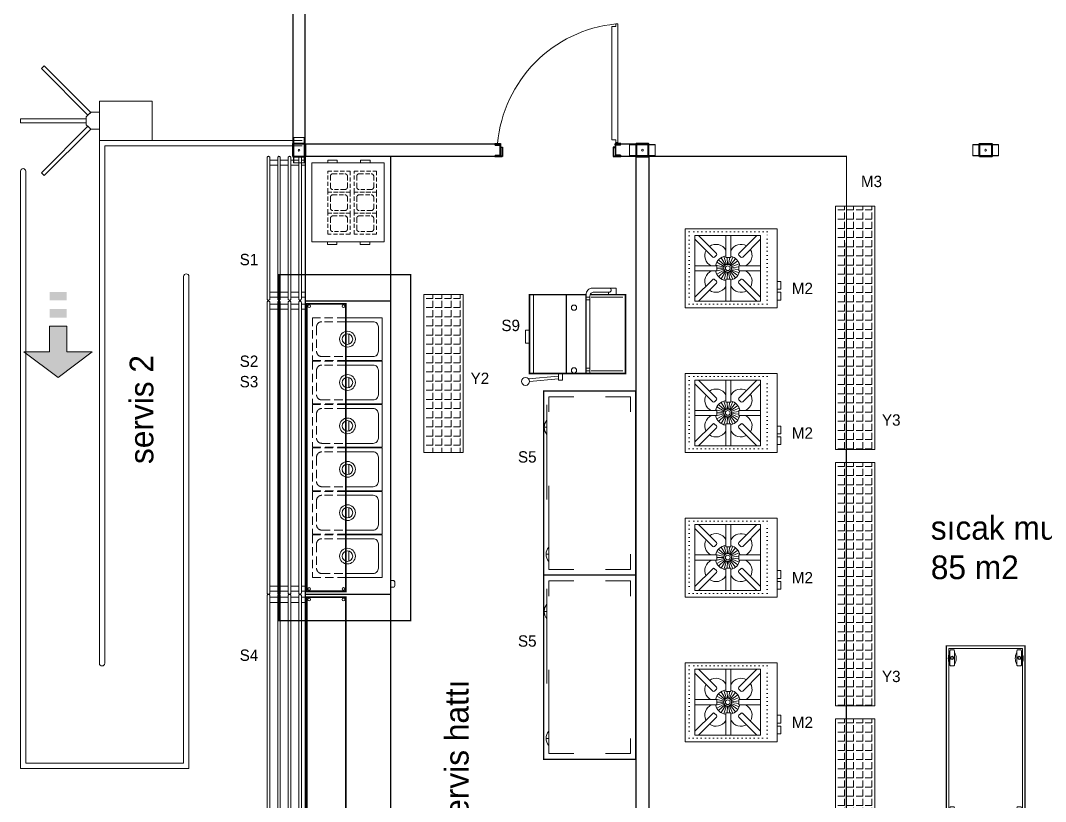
# Model space of a CAD drawing. Header units: millimetres. Extents: x 65390 to 71510, y 46362 to 50796.
# Drawn here: x 68481 to 69260, y 49423 to 50017 of the extents above; entities that cross this region are included whole.
import ezdxf
from ezdxf.enums import TextEntityAlignment as Align

# ---------------------------------------------------------------- set-up
doc = ezdxf.new("R2010")
doc.units = ezdxf.units.MM
for name, pattern in [('ACAD_ISO07W100', [3, 0, -3]), ('DASHED', [19.05, 12.7, -6.35]), ('DASHED2', [9.525, 6.35, -3.175])]:
    doc.linetypes.add(name, pattern=pattern)
for name, color, linetype in [('BİRLEŞİM ELEMANLARI', 4, 'Continuous'), ('DIŞ PANEL', 21, 'Continuous'), ('ODP', 110, 'Continuous')]:
    doc.layers.add(name, color=color, linetype=linetype)
for name, color, linetype, lineweight in [('IC KAPILI 1050', 140, 'Continuous', 0), ('MIM_AD', 251, 'Continuous', 9), ('MIM_AK', 251, 'Continuous', 9), ('MIM_dpi-DUVAR', 251, 'Continuous', 9), ('MIM_dpi-TEFRİŞ', 251, 'Continuous', 9), ('MIM_Sel_Davlumbaz', 251, 'DASHED', 9), ('MIM_Sel_Tezgah', 251, 'Continuous', 9), ('MIM_Sktürk', 251, 'Continuous', 9), ('MIM_stair', 251, 'Continuous', 9), ('MIM_TEFRIS', 251, 'Continuous', 9), ('MIM_Tezgah', 251, 'Continuous', 9), ('WALL INTERNAL', 7, 'Continuous', 50)]:
    doc.layers.add(name, color=color, linetype=linetype, lineweight=lineweight)
doc.styles.add('TAKSİM', font='GOTHIC.TTF', dxfattribs={"height": 20})

# ---------------------------------------------------------------- blocks, each defined once
blk = doc.blocks.new('İÇ-K2 KAPILI-2514-B-B-(80)')
at = {"color": 7}
for p, q in [((1479, 96, 0), (1479, 88, 0)), ((2354, 96), (2354, 88)), ((1479, 0, 0), (1479, 8, 0)), ((2354, 0), (2354, 8))]:
    blk.add_line(p, q, dxfattribs=at)
at = {"layer": 'DIŞ PANEL', "elevation": 0}
for points in [[(1479, 0), (0, 0), (0, 96), (1479, 96)], [(2354, 96), (2514, 96), (2514, 0), (2354, 0)]]:
    blk.add_lwpolyline(points, dxfattribs=at)
at = {"layer": 'IC KAPILI 1050', "color": 2}
for p, q in [((2327.5, 987.8), (2327.5, 127.5)), ((2357.5, 987.8), (2327.5, 987.8)), ((2357.5, 1007.8), (2357.5, 987.8)), ((2372.5, 1007.8), (2357.5, 1007.8)), ((2372.5, 107.5), (2372.5, 1007.8))]:
    blk.add_line(p, q, dxfattribs=at)
at = {"layer": 'IC KAPILI 1050'}
for p, q in [((2327.5, 127.5), (2357.5, 127.5)), ((2357.5, 127.5), (2357.5, 107.5)), ((2357.5, 107.5), (2372.5, 107.5))]:
    blk.add_line(p, q, dxfattribs=at)
at = {"layer": 'IC KAPILI 1050', "color": 2}
blk.add_arc((2455.9, 12.1, 0), 1000.5, 95.64289, 175.10266, dxfattribs=at)
at = {"layer": 'ODP', "color": 3, "lineweight": 30}
for p, q in [((1438.5, 97.5, 0), (1438.5, 96, 0)), ((1438.5, -1.5, 0), (1438.5, 0, 0))]:
    blk.add_line(p, q, dxfattribs=at)
at = {"layer": 'ODP', "color": 3}
for p, q in [((1479, 88, 0), (1440.5, 88, 0)), ((1440.5, 88, 0), (1479, 88, -40)), ((1440.5, 86.5, -40), (1440.5, 88, 0)), ((1440.5, 86.5, 0), (1477.5, 86.5, 0)), ((1477.5, 86.5, 0), (1477.5, 9.5, 0)), ((1479, 88, 0), (1479, 8, -40)), ((1479, 8, -40), (1479, 88, 0)), ((2392.5, 88), (2354, 88, -40)), ((2354, 88), (2392.5, 88)), ((2354, 88), (2354, 8, -40)), ((2354, 8, -40), (2354, 88)), ((2355.5, 86.5), (2355.5, 9.5)), ((2392.5, 86.5), (2355.5, 86.5)), ((2392.5, 86.5, -40), (2392.5, 88)), ((1440.5, 9.5, 0), (1477.5, 9.5, 0)), ((1440.5, 9.5, -40), (1440.5, 8, 0)), ((1440.5, 8, 0), (1479, 8, -40)), ((2392.5, 8), (2354, 8, -40)), ((2392.5, 9.5), (2355.5, 9.5)), ((2392.5, 9.5, -40), (2392.5, 8))]:
    blk.add_line(p, q, dxfattribs=at)
at = {"layer": 'ODP', "color": 3, "lineweight": 30, "elevation": 0}
for points in [[(1438.5, 97.5), (1480.5, 97.5), (1480.5, 69.5), (1495.5, 69.5), (1495.5, -1.5), (1438.5, -1.5)], [(1438.5, 0), (1494, 0), (1494, 68), (1479, 68), (1479, 96), (1438.5, 96)], [(2394.5, 97.5), (2352.5, 97.5), (2352.5, 69.5), (2337.5, 69.5), (2337.5, -1.5), (2394.5, -1.5)], [(2394.5, 0), (2339, 0), (2339, 68), (2354, 68), (2354, 96), (2394.5, 96)]]:
    blk.add_lwpolyline(points, dxfattribs=at)
blk = doc.blocks.new('İÇ İKİLİ KEP  80')
at = {"lineweight": 40}
blk.add_lwpolyline([(135.5, 80), (135.5, -16), (39.5, -16), (39.5, 80)], close=True, dxfattribs=at)
at = {"layer": 'BİRLEŞİM ELEMANLARI', "color": 171, "lineweight": 20}
for p, q in [((185, 72), (-10, 72)), ((8.5, 72), (8.5, 74)), ((15, 69), (15, 77)), ((21.5, 72), (21.5, 74)), ((153.5, 72), (153.5, 74)), ((160, 69), (160, 77)), ((166.5, 72), (166.5, 74)), ((-10, -8), (185, -8)), ((8.5, -8), (8.5, -10)), ((15, -5), (15, -13)), ((21.5, -8), (21.5, -10)), ((153.5, -8), (153.5, -10)), ((160, -5), (160, -13)), ((166.5, -8), (166.5, -10))]:
    blk.add_line(p, q, dxfattribs=at)
for points in [[(-10, -10), (-10, 74)], [(-10, 74), (185, 74), (185, -10), (-10, -10)]]:
    blk.add_lwpolyline(points, dxfattribs=at)
blk.add_circle((88, 32), 6.5, dxfattribs=at)
blk = doc.blocks.new('160718_turnıke')
at = {"layer": 'MIM_dpi-TEFRİŞ', "ltscale": 3}
for p, q in [((427001.54, 161279.99), (427007.54, 161279.99)), ((426998.17, 161276.62), (426998.17, 161269.99)), ((427011.08, 161276.46), (427011.08, 161269.99))]:
    blk.add_line(p, q, dxfattribs=at)
for points in [[(427003.04, 161279.99), (427006.04, 161279.99), (427006.04, 161329.99), (427003.04, 161329.99)], [(426998.17, 161276.62), (427000.29, 161278.75), (426964.94, 161314.1), (426962.81, 161311.98)], [(427010.91, 161276.62), (427008.79, 161278.75), (427044.14, 161314.1), (427046.27, 161311.98)]]:
    blk.add_lwpolyline(points, close=True, dxfattribs=at)
for points in [[(426998.17, 161276.62), (427001.54, 161279.99)], [(427011.08, 161276.46), (427007.54, 161279.99)], [(426989.54, 161269.99), (426989.54, 161229.99), (427019.54, 161229.99), (427019.54, 161269.99), (426989.54, 161269.99)]]:
    blk.add_lwpolyline(points, dxfattribs=at)
blk = doc.blocks.new('160718_ja-yonoku')
at = {"layer": 'MIM_TEFRIS', "linetype": 'Continuous'}
blk.add_lwpolyline([(5, -20), (-5, -20), (-5, -35), (-20, -35), (0, -50), (20, -35), (5, -35), (5, -20)], dxfattribs=at)
for points in [[(-5, 0), (5, 0), (-5, -5), (5, -5)], [(-5, -10), (5, -10), (-5, -15), (5, -15)], [(-5, -20), (5, -20), (-5, -35), (5, -35)], [(5, -35), (-20, -35), (0, -50), (-20, -35)], [(5, -35), (20, -35), (0, -50), (20, -35)]]:
    blk.add_solid(points, dxfattribs=at)
blk = doc.blocks.new('160718_OK')
at = {"linetype": 'Continuous', "xscale": -1, "rotation": 90}
blk.add_blockref('160718_ja-yonoku', (0, 5), dxfattribs=at)
blk = doc.blocks.new('160718_ekmek kesme')
at = {"layer": 'MIM_AD'}
for points in [[(-35.09, 13.64), (-37.09, 35.64)], [(-33.11, 13.85), (-35.2, 36.31)], [(1.91, 35.64), (1.91, 38.64), (-8.09, 38.64), (-8.09, 35.64)], [(-31.09, 10.64), (-36.09, 10.64), (-36.09, 13.64), (-31.09, 13.64)], [(-29.09, -7.36), (-29.09, -10.36), (-27.09, -10.36), (-27.09, -7.36)]]:
    blk.add_lwpolyline(points, dxfattribs=at)
for centre, radius in [((-37.09, 38.64), 3), ((-28.7, 1.79), 2), ((19.03, 1.79), 2)]:
    blk.add_circle(centre, radius, dxfattribs=at)
at = {"layer": 'MIM_AK', "const_width": 1.2}
for points in [[(28.91, 7.64), (28.91, 35.64), (-31.09, 35.64), (-31.09, 7.64)], [(-31.09, -7.36), (-31.09, -37.36), (28.91, -37.36), (28.91, -10.54)]]:
    blk.add_lwpolyline(points, dxfattribs=at)
at = {"layer": 'MIM_AK'}
for points in [[(28.91, 32.64), (-31.09, 32.64)], [(26.91, -7.36), (26.91, -10.36), (24.91, -10.36), (24.91, -7.36)], [(-29.09, -11.36), (-29.09, -35.36)], [(26.91, -11.36), (26.91, -35.36)], [(28.91, -24.36), (30.91, -24.36)], [(33.91, -24.36), (33.91, -30.36), (28.91, -30.36)]]:
    blk.add_lwpolyline(points, dxfattribs=at)
at = {"layer": 'MIM_AK', "const_width": 1.2}
blk.add_lwpolyline([(28.91, 7.64), (28.91, -7.36), (-31.09, -7.36), (-31.09, 7.64)], close=True, dxfattribs=at)
at = {"layer": 'MIM_AK'}
blk.add_lwpolyline([(-31.09, -10.36), (27.91, -10.36, -0.414214), (30.91, -13.36), (30.91, -25.36, 0.414214), (31.91, -26.36), (32.91, -26.36, 0.414214), (33.91, -25.36), (33.91, -12.36, 0.414214), (28.91, -7.36), (-31.09, -7.36), (-31.09, -10.36)], format="xyb", dxfattribs=at)
blk = doc.blocks.new('160718_Mobilçalışma140-60')
at = {"layer": 'MIM_Sktürk', "lineweight": 9, "const_width": 1}
blk.add_lwpolyline([(140, 60), (0, 60), (0, 0), (140, 0)], close=True, dxfattribs=at)
at = {"layer": 'MIM_Sktürk', "lineweight": 9}
blk.add_lwpolyline([(138, 58), (2, 58), (2, 2), (138, 2)], close=True, dxfattribs=at)
at = {"layer": 'MIM_Sktürk'}
for points in [[(4.59, 55.67), (4.59, 55.22, -0.414214), (4.09, 54.72), (2.57, 53.72), (2.57, 57.17), (4.09, 56.17, -0.414214)], [(5.35, 56.29), (5.35, 54.63, 0.414214), (6.35, 53.63), (16.54, 53.63, 0.414214), (17.54, 54.63), (17.54, 56.29, 0.414214), (16.54, 57.29), (6.35, 57.29, 0.414214)], [(136.92, 56.29), (136.92, 54.63, -0.414214), (135.92, 53.63), (125.73, 53.63, -0.414214), (124.73, 54.63), (124.73, 56.29, -0.414214), (125.73, 57.29), (135.92, 57.29, -0.414214)], [(4.59, 4.33), (4.59, 4.78, 0.414214), (4.09, 5.28), (2.57, 6.28), (2.57, 2.83), (4.09, 3.83, 0.414214)], [(5.35, 3.71), (5.35, 5.37, -0.414214), (6.35, 6.37), (16.54, 6.37, -0.414214), (17.54, 5.37), (17.54, 3.71, -0.414214), (16.54, 2.71), (6.35, 2.71, -0.414214)], [(136.92, 3.71), (136.92, 5.37, 0.414214), (135.92, 6.37), (125.73, 6.37, 0.414214), (124.73, 5.37), (124.73, 3.71, 0.414214), (125.73, 2.71), (135.92, 2.71, 0.414214)]]:
    blk.add_lwpolyline(points, format="xyb", close=True, dxfattribs=at)
for points in [[(5.35, 55.87), (5.35, 55.05), (4.59, 55.05), (4.59, 55.87)], [(5.35, 4.13), (5.35, 4.95), (4.59, 4.95), (4.59, 4.13)]]:
    blk.add_lwpolyline(points, close=True, dxfattribs=at)
for centre, radius in [((11.44, 55.54), 1.26), ((11.44, 55.54), 0.848), ((130.82, 55.54), 1.26), ((130.82, 55.54), 0.848), ((11.44, 4.46), 1.26), ((11.44, 4.46), 0.848), ((130.82, 4.46), 1.26), ((130.82, 4.46), 0.848)]:
    blk.add_circle(centre, radius, dxfattribs=at)
for centre, start, end in [((11.78, 48.83), 61.46328, 118.53672), ((130.48, 48.83), 61.46328, 118.53672), ((11.78, 62.1), 241.46328, 298.53672), ((130.48, 62.1), 241.46328, 298.53672), ((11.78, -2.1), 61.46328, 118.53672), ((11.78, 11.17), 241.46328, 298.53672), ((130.48, -2.1), 61.46328, 118.53672), ((130.48, 11.17), 241.46328, 298.53672)]:
    blk.add_arc(centre, 9.63, start, end, dxfattribs=at)
blk = doc.blocks.new('160718_Yerocağı')
at = {"layer": 'MIM_Sktürk', "lineweight": 5}
for p, q in [((-4.84, 62.63), (-54.84, 62.63)), ((-54.84, 62.63), (-54.84, 12.63)), ((-51.93, 62.63), (-38.33, 49.03)), ((-31.91, 62.63), (-31.91, 45.98)), ((-27.91, 62.63), (-27.91, 45.98)), ((-7.76, 62.63), (-21.36, 49.03)), ((-4.84, 12.63), (-4.84, 62.63)), ((-54.84, 59.89), (-41.16, 46.21)), ((-4.84, 59.89), (-18.53, 46.21)), ((-38.33, 47.62), (-39.75, 46.21)), ((-32.19, 46.77), (-30.58, 40.49)), ((-27.5, 46.77), (-29.11, 40.49)), ((-21.36, 47.62), (-19.94, 46.21)), ((-54.84, 39.13), (-38.05, 39.13)), ((-38.82, 40.54), (-32.65, 38.54)), ((-38.05, 35.13), (-38.05, 39.13)), ((-37.81, 42.68), (-32.34, 39.21)), ((-36.3, 44.51), (-31.86, 39.78)), ((-34.39, 45.9), (-31.27, 40.22)), ((-31.91, 45.98), (-27.91, 45.98)), ((-29.84, 45.7), (-29.84, 40.58)), ((-25.3, 45.9), (-28.42, 40.22)), ((-23.39, 44.51), (-27.82, 39.78)), ((-21.88, 42.68), (-27.35, 39.21)), ((-20.87, 40.54), (-27.04, 38.54)), ((-4.84, 39.13), (-21.64, 39.13)), ((-21.64, 35.13), (-21.64, 39.13)), ((-54.84, 35.13), (-38.05, 35.13)), ((-38.38, 33.61), (-32.51, 36.37)), ((-38.05, 38.15), (-32.79, 37.81)), ((-38.05, 36.06), (-32.74, 37.08)), ((-37.11, 31.62), (-32.12, 35.75)), ((-35.39, 30), (-31.58, 35.24)), ((-33.32, 28.86), (-30.93, 34.89)), ((-30.9, 29.28), (-30.21, 34.7)), ((-28.79, 29.28), (-29.47, 34.7)), ((-26.37, 28.86), (-28.76, 34.89)), ((-24.3, 30), (-28.11, 35.24)), ((-22.57, 31.62), (-27.57, 35.75)), ((-21.31, 33.61), (-27.17, 36.37)), ((-21.64, 36.06), (-26.95, 37.08)), ((-21.64, 38.15), (-26.9, 37.81)), ((-4.84, 35.13), (-21.64, 35.13)), ((-54.84, 15.37), (-41.16, 29.05)), ((-51.93, 12.63), (-38.33, 26.22)), ((-38.33, 27.64), (-39.75, 29.05)), ((-31.91, 12.63), (-31.91, 29.28)), ((-31.91, 29.28), (-27.91, 29.28)), ((-27.91, 12.63), (-27.91, 29.28)), ((-21.36, 27.64), (-19.94, 29.05)), ((-7.76, 12.63), (-21.36, 26.22)), ((-4.84, 15.37), (-18.53, 29.05)), ((-54.84, 12.63), (-4.84, 12.63))]:
    blk.add_line(p, q, dxfattribs=at)
for points in [[(-60, 0), (0, 0), (0, 70), (-60, 70)], [(-54, 0), (-48, 0), (-48, -2.72), (-54, -2.72)], [(-45.82, 0), (-39.82, 0), (-39.82, -2.72), (-45.82, -2.72)]]:
    blk.add_lwpolyline(points, close=True, dxfattribs=at)
at = {"layer": 'MIM_Sktürk', "linetype": 'ACAD_ISO07W100', "lineweight": 5}
blk.add_lwpolyline([(-57.27, 7.63), (-2.19, 7.63), (-2.19, 67.03), (-57.27, 67.03)], close=True, dxfattribs=at)
at = {"layer": 'MIM_Sktürk', "lineweight": 5}
for radius in [2.95, 1.79]:
    blk.add_circle((-29.84, 37.63), radius, dxfattribs=at)
for centre, radius, start, end in [((-39.65, 46.57), 8.5, 24.45702, 116.7019), ((-20.18, 46.57), 8.5, 62.60647, 155.35824), ((-39.65, 46.57), 8.5, 144.00678, 241.1359), ((-29.84, 37.63), 9.43, 102.63219, 170.85208), ((-39.04, 48.33), 1, 315, 45), ((-29.84, 37.63), 9.43, 9.14792, 78.15497), ((-20.65, 48.33), 1, 135, 225), ((-20.18, 46.57), 8.5, 298.8641, 35.32642), ((-40.45, 46.91), 1, 225, 315), ((-19.24, 46.91), 1, 225, 315), ((-39.65, 27.62), 8.5, 118.8641, 210.8127), ((-29.84, 37.63), 9.43, 195.36535, 257.36781), ((-29.84, 37.63), 9.43, 281.84503, 344.63465), ((-20.18, 27.62), 8.5, 329.86699, 61.1359), ((-39.65, 27.62), 8.5, 238.02757, 335.54298), ((-40.45, 28.35), 1, 45, 135), ((-39.04, 26.93), 1, 315, 45), ((-20.18, 27.62), 8.5, 204.64176, 302.64687), ((-20.65, 26.93), 1, 135, 225), ((-19.24, 28.35), 1, 45, 135)]:
    blk.add_arc(centre, radius, start, end, dxfattribs=at)
blk = doc.blocks.new('160718_A$C733B3D05')
at = {"layer": 'MIM_Sktürk'}
for points in [[(27.54, 32.5), (0, 32.5), (0, 0), (27.54, 0)], [(25.54, 12.37), (25.54, 20.13)], [(27.55, 20.11), (27.55, 12.39)]]:
    blk.add_lwpolyline(points, dxfattribs=at)
at = {"layer": 'MIM_Sktürk', "linetype": 'DASHED2'}
blk.add_lwpolyline([(28.04, 0), (53, 0), (53, 32.5), (28.04, 32.5)], dxfattribs=at)
at = {"layer": 'MIM_Sktürk'}
blk.add_lwpolyline([(27.54, 29.5), (7, 29.5, 0.414214), (3, 25.5), (3, 7, 0.414214), (7, 3), (27.54, 3)], format="xyb", dxfattribs=at)
at = {"layer": 'MIM_Sktürk', "linetype": 'DASHED2'}
blk.add_lwpolyline([(28.04, 3), (46, 3, 0.414214), (50, 7), (50, 25.5, 0.414214), (46, 29.5), (28.04, 29.5)], format="xyb", dxfattribs=at)
at = {"layer": 'MIM_Sktürk'}
for radius in [6, 4]:
    blk.add_circle((26.5, 16.25), radius, dxfattribs=at)
blk = doc.blocks.new('A$C7D307456')
at = {"layer": 'MIM_Tezgah'}
blk.add_line((29, 0.5), (29, 223.25), dxfattribs=at)
for points in [[(1, 0.55), (1, 0.55, -0.414214), (0, 1.55), (0, 222.55, -0.414214), (1, 223.55), (1, 223.55, -0.414214), (2, 222.55), (2, 1.55, -0.414214)], [(9, 0.55), (9, 0.55, -0.414214), (8, 1.55), (8, 222.55, -0.414214), (9, 223.55), (9, 223.55, -0.414214), (10, 222.55), (10, 1.55, -0.414214)], [(17, 0.55), (17, 0.55, -0.414214), (16, 1.55), (16, 222.55, -0.414214), (17, 223.55), (17, 223.55, -0.414214), (18, 222.55), (18, 1.55, -0.414214)], [(25, 0.55), (25, 0.55, -0.414214), (24, 1.55), (24, 222.55, -0.414214), (25, 223.55), (25, 223.55, -0.414214), (26, 222.55), (26, 1.55, -0.414214)], [(94, 218.12), (94, 213.12), (96, 213.12, 0.414214), (97, 214.12), (97, 217.12, 0.414214), (96, 218.12)]]:
    blk.add_lwpolyline(points, format="xyb", close=True, dxfattribs=at)
for points in [[(0, 221.29), (0, 217.29)], [(8, 221.29), (2, 221.29)], [(16, 221.29), (10, 221.29)], [(24, 221.29), (18, 221.29)], [(26, 217.29), (29, 217.29), (29, 221.29), (26, 221.29)], [(2, 217.29), (8, 217.29)], [(10, 217.29), (16, 217.29)], [(18, 217.29), (24, 217.29)], [(0, 2.81), (0, 6.81)], [(2, 6.81), (8, 6.81)], [(8, 2.81), (2, 2.81)], [(10, 6.81), (16, 6.81)], [(16, 2.81), (10, 2.81)], [(18, 6.81), (24, 6.81)], [(24, 2.81), (18, 2.81)], [(26, 6.81), (29, 6.81), (29, 2.81), (26, 2.81)]]:
    blk.add_lwpolyline(points, dxfattribs=at)
at = {"layer": 'MIM_Tezgah', "const_width": 1}
for points in [[(29, 0.5), (29, 223.5), (94, 223.5), (94, 0.5)], [(30, 2.5), (30, 221.5), (60, 221.5), (60, 2.5)]]:
    blk.add_lwpolyline(points, close=True, dxfattribs=at)
at = {"layer": 'MIM_Tezgah'}
blk.add_lwpolyline([(30.5, 3), (30.5, 221), (59.5, 221), (59.5, 3)], close=True, dxfattribs=at)
for centre in [(31.93, 219.5), (58.07, 219.5), (31.93, 4.5), (58.07, 4.5)]:
    blk.add_circle(centre, 1, dxfattribs=at)
at = {"layer": 'MIM_Tezgah', "xscale": -1}
for p in [(87.54, 178.25), (87.54, 145.25), (87.54, 112.25), (87.54, 79.25), (87.54, 46.25), (87.54, 13.25)]:
    blk.add_blockref('160718_A$C733B3D05', p, dxfattribs=at)
blk = doc.blocks.new('A$C71587637')
at = {"layer": 'MIM_Sel_Tezgah'}
for points in [[(1, 0.45), (1, 0.45, -0.414214), (0, 1.45), (0, 108.97, -0.414214), (1, 109.97), (1, 109.97, -0.414214), (2, 108.97), (2, 1.45, -0.414214)], [(9, 0.45), (9, 0.45, -0.414214), (8, 1.45), (8, 108.97, -0.414214), (9, 109.97), (9, 109.97, -0.414214), (10, 108.97), (10, 1.45, -0.414214)], [(17, 0.45), (17, 0.45, -0.414214), (16, 1.45), (16, 108.97, -0.414214), (17, 109.97), (17, 109.97, -0.414214), (18, 108.97), (18, 1.45, -0.414214)], [(25, 0.45), (25, 0.45, -0.414214), (24, 1.45), (24, 108.97, -0.414214), (25, 109.97), (25, 109.97, -0.414214), (26, 108.97), (26, 1.45, -0.414214)]]:
    blk.add_lwpolyline(points, format="xyb", close=True, dxfattribs=at)
for points in [[(0, 107.71), (0, 103.71)], [(8, 107.71), (2, 107.71)], [(2, 103.71), (8, 103.71)], [(16, 107.71), (10, 107.71)], [(10, 103.71), (16, 103.71)], [(24, 107.71), (18, 107.71)], [(18, 103.71), (24, 103.71)], [(26, 103.71), (29, 103.71), (29, 107.71), (26, 107.71)], [(0, 3.29), (0, 7.29)], [(2, 7.29), (8, 7.29)], [(8, 3.29), (2, 3.29)], [(10, 7.29), (16, 7.29)], [(16, 3.29), (10, 3.29)], [(18, 7.29), (24, 7.29)], [(24, 3.29), (18, 3.29)], [(26, 7.29), (29, 7.29), (29, 3.29), (26, 3.29)]]:
    blk.add_lwpolyline(points, dxfattribs=at)
at = {"layer": 'MIM_Sktürk', "const_width": 1}
blk.add_lwpolyline([(94, 0.5), (94, 110.5), (29, 110.5), (29, 0.5)], close=True, dxfattribs=at)
at = {"layer": 'MIM_Sktürk'}
for points in [[(89, 5.5), (89, 65.5), (34, 65.5), (34, 5.5)], [(45.78, 65.5), (45.78, 67.59), (53.06, 67.59), (53.06, 65.5)], [(70.79, 65.5), (70.79, 67.59), (78.07, 67.59), (78.07, 65.5)], [(46.04, 5.5), (46.04, 3.41), (53.32, 3.41), (53.32, 5.5)], [(71.05, 5.5), (71.05, 3.41), (78.33, 3.41), (78.33, 5.5)]]:
    blk.add_lwpolyline(points, close=True, dxfattribs=at)
at = {"layer": 'MIM_Sktürk', "linetype": 'DASHED2', "ltscale": 0.5}
for points in [[(63.05, 43.75), (63.05, 59.75), (46.05, 59.75), (46.05, 43.75)], [(83.05, 43.75), (83.05, 59.75), (66.05, 59.75), (66.05, 43.75)], [(63.05, 27.75), (63.05, 43.75), (46.05, 43.75), (46.05, 27.75)], [(83.05, 27.75), (83.05, 43.75), (66.05, 43.75), (66.05, 27.75)], [(63.05, 11.75), (63.05, 27.75), (46.05, 27.75), (46.05, 11.75)], [(83.05, 11.75), (83.05, 27.75), (66.05, 27.75), (66.05, 11.75)]]:
    blk.add_lwpolyline(points, close=True, dxfattribs=at)
for points in [[(61.05, 47.75), (61.05, 55.75, 0.414214), (59.05, 57.75), (50.05, 57.75, 0.414214), (48.05, 55.75), (48.05, 47.75, 0.414214), (50.05, 45.75), (59.05, 45.75, 0.414214)], [(81.05, 47.75), (81.05, 55.75, 0.414214), (79.05, 57.75), (70.05, 57.75, 0.414214), (68.05, 55.75), (68.05, 47.75, 0.414214), (70.05, 45.75), (79.05, 45.75, 0.414214)], [(61.05, 31.75), (61.05, 39.75, 0.414214), (59.05, 41.75), (50.05, 41.75, 0.414214), (48.05, 39.75), (48.05, 31.75, 0.414214), (50.05, 29.75), (59.05, 29.75, 0.414214)], [(81.05, 31.75), (81.05, 39.75, 0.414214), (79.05, 41.75), (70.05, 41.75, 0.414214), (68.05, 39.75), (68.05, 31.75, 0.414214), (70.05, 29.75), (79.05, 29.75, 0.414214)], [(61.05, 15.75), (61.05, 23.75, 0.414214), (59.05, 25.75), (50.05, 25.75, 0.414214), (48.05, 23.75), (48.05, 15.75, 0.414214), (50.05, 13.75), (59.05, 13.75, 0.414214)], [(81.05, 15.75), (81.05, 23.75, 0.414214), (79.05, 25.75), (70.05, 25.75, 0.414214), (68.05, 23.75), (68.05, 15.75, 0.414214), (70.05, 13.75), (79.05, 13.75, 0.414214)]]:
    blk.add_lwpolyline(points, format="xyb", close=True, dxfattribs=at)
blk = doc.blocks.new('A$C1A2E44DF')
at = {"layer": 'MIM_Tezgah'}
blk.add_line((29, 0.5), (29, 180.25), dxfattribs=at)
for points in [[(1, 0.55), (1, 0.55, -0.414214), (0, 1.55), (0, 179.55, -0.414214), (1, 180.55), (1, 180.55, -0.414214), (2, 179.55), (2, 1.55, -0.414214)], [(9, 0.55), (9, 0.55, -0.414214), (8, 1.55), (8, 179.55, -0.414214), (9, 180.55), (9, 180.55, -0.414214), (10, 179.55), (10, 1.55, -0.414214)], [(17, 0.55), (17, 0.55, -0.414214), (16, 1.55), (16, 179.55, -0.414214), (17, 180.55), (17, 180.55, -0.414214), (18, 179.55), (18, 1.55, -0.414214)], [(25, 0.55), (25, 0.55, -0.414214), (24, 1.55), (24, 179.55, -0.414214), (25, 180.55), (25, 180.55, -0.414214), (26, 179.55), (26, 1.55, -0.414214)]]:
    blk.add_lwpolyline(points, format="xyb", close=True, dxfattribs=at)
at = {"layer": 'MIM_Tezgah', "const_width": 1}
for points in [[(29, 0.5), (29, 180.5), (94, 180.5), (94, 0.5)], [(30, 2.5), (30, 178.5), (60, 178.5), (60, 2.5)]]:
    blk.add_lwpolyline(points, close=True, dxfattribs=at)
at = {"layer": 'MIM_Tezgah'}
for points in [[(0, 178.29), (0, 174.29)], [(8, 178.29), (2, 178.29)], [(2, 174.29), (8, 174.29)], [(16, 178.29), (10, 178.29)], [(10, 174.29), (16, 174.29)], [(24, 178.29), (18, 178.29)], [(18, 174.29), (24, 174.29)], [(26, 174.29), (29, 174.29), (29, 178.29), (26, 178.29)], [(0, 2.81), (0, 6.81)], [(2, 6.81), (8, 6.81)], [(8, 2.81), (2, 2.81)], [(10, 6.81), (16, 6.81)], [(16, 2.81), (10, 2.81)], [(18, 6.81), (24, 6.81)], [(24, 2.81), (18, 2.81)], [(26, 6.81), (29, 6.81), (29, 2.81), (26, 2.81)]]:
    blk.add_lwpolyline(points, dxfattribs=at)
blk.add_lwpolyline([(30.5, 3), (30.5, 178), (59.5, 178), (59.5, 3)], close=True, dxfattribs=at)
for centre in [(31.93, 176.5), (58.07, 176.5), (31.93, 4.5), (58.07, 4.5)]:
    blk.add_circle(centre, 1, dxfattribs=at)
blk = doc.blocks.new('160718_TezgahDolaplı160-70')
at = {"layer": 'MIM_Sktürk', "lineweight": 9}
for p, q in [((4.31, -22.89), (4.31, -3.93)), ((4.31, -3.93), (15.89, -3.93)), ((135.69, -3.93), (124.11, -3.93)), ((135.69, -22.89), (135.69, -3.93)), ((4.31, -47.11), (4.31, -66.07)), ((135.69, -47.11), (135.69, -66.07)), ((4.31, -66.07), (15.89, -66.07)), ((82.4, -67.55), (10.37, -67.55)), ((33.08, -67.55), (22.08, -67.55)), ((27.58, -67.55), (27.58, -69.61)), ((135.69, -66.07), (72.11, -66.07)), ((129.61, -66.07), (118.61, -66.07)), ((135.69, -66.07), (124.11, -66.07)), ((124.11, -66.07), (124.11, -68.13))]:
    blk.add_line(p, q, dxfattribs=at)
at = {"layer": 'MIM_Sktürk', "lineweight": 9, "const_width": 1}
blk.add_lwpolyline([(140, 0), (140, -70), (0, -70), (0, 0)], close=True, dxfattribs=at)
at = {"layer": 'MIM_Sktürk', "lineweight": 9}
for centre in [(27.58, -61.24), (124.11, -59.76)]:
    blk.add_arc(centre, 8.37, 228.93578, 311.06422, dxfattribs=at)

msp = doc.modelspace()

# ---------------------------------------------------------------- hatches: boundary and pattern name
at = {"layer": 'MIM_Sktürk'}
h = msp.add_hatch(dxfattribs=at)
h.set_pattern_fill('ANGLE', color=256, angle=90)
h.set_pattern_definition([(90, (113762.4285, -11126.7726), (-6.985, 4e-16), [5.08, -1.905]), (180, (113762.4285, -11126.7726), (-9e-16, -6.985), [5.08, -1.905])])
h.paths.add_polyline_path([(69100.469, 49876.153), (69100.469, 49691.153), (69130.469, 49691.153), (69130.469, 49876.153)])
h = msp.add_hatch(dxfattribs=at)
h.set_pattern_fill('ANGLE', color=256, angle=90)
h.set_pattern_definition([(90, (113449.471, -11193.9864), (-6.985, 4e-16), [5.08, -1.905]), (180, (113449.471, -11193.9864), (-9e-16, -6.985), [5.08, -1.905])])
h.paths.add_polyline_path([(68787.512, 49808.939), (68787.512, 49688.939), (68817.512, 49688.939), (68817.512, 49808.939)])
h = msp.add_hatch(dxfattribs=at)
h.set_pattern_fill('ANGLE', color=256, angle=90)
h.set_pattern_definition([(90, (113762.4285, -11321.7726), (-6.985, 4e-16), [5.08, -1.905]), (180, (113762.4285, -11321.7726), (-9e-16, -6.985), [5.08, -1.905])])
h.paths.add_polyline_path([(69100.469, 49681.153), (69100.469, 49496.153), (69130.469, 49496.153), (69130.469, 49681.153)])
h = msp.add_hatch(dxfattribs=at)
h.set_pattern_fill('ANGLE', color=256, angle=90)
h.set_pattern_definition([(90, (113762.4285, -11516.7726), (-6.985, 4e-16), [5.08, -1.905]), (180, (113762.4285, -11516.7726), (-9e-16, -6.985), [5.08, -1.905])])
h.paths.add_polyline_path([(69100.469, 49486.153), (69100.469, 49301.153), (69130.469, 49301.153), (69130.469, 49486.153)])

# ---------------------------------------------------------------- linework, layer by layer
at = {"layer": 'MIM_dpi-TEFRİŞ', "ltscale": 3}
for p, q in [((68541.021, 49528.493), (68541.021, 49926.12)), ((68695.125, 49926.12), (68541.021, 49926.12)), ((68545.021, 49922.12), (68545.021, 49528.493)), ((68695.125, 49922.12), (68545.021, 49922.12)), ((68481.021, 49448.493), (68481.021, 49902.675)), ((68485.021, 49902.675), (68485.021, 49452.493)), ((68605.021, 49452.493), (68605.021, 49822.675)), ((68609.021, 49822.675), (68609.021, 49448.493)), ((68485.021, 49448.493), (68481.021, 49448.493)), ((68485.021, 49452.493), (68605.021, 49452.493)), ((68485.021, 49448.493), (68609.021, 49448.493)), ((68609.021, 49448.493), (68605.021, 49448.493))]:
    msp.add_line(p, q, dxfattribs=at)
for centre, start, end in [((68483.021, 49902.675), 0, 180), ((68607.021, 49822.675), 0, 180), ((68543.021, 49528.493), 180, 0)]:
    msp.add_arc(centre, 2, start, end, dxfattribs=at)
at = {"layer": 'MIM_Sel_Davlumbaz', "linetype": 'DASHED', "const_width": 1}
for points in [[(69108.812, 48879.762), (69108.912, 49913.939), (68958.812, 49913.939), (68958.712, 48879.762)], [(68777.512, 49823.939), (68677.512, 49823.939), (68677.512, 49560.939), (68777.512, 49560.939)]]:
    msp.add_lwpolyline(points, close=True, dxfattribs=at)
at = {"layer": 'MIM_Sel_Tezgah', "lineweight": 9, "const_width": 1}
msp.add_lwpolyline([(68948.912, 49401.785), (68958.712, 49401.785), (68958.712, 49914.03), (68948.912, 49914.03)], close=True, dxfattribs=at)
at = {"layer": 'MIM_Sktürk'}
for points in [[(69130.469, 49691.153), (69130.469, 49876.153), (69100.469, 49876.153), (69100.469, 49691.153)], [(68817.512, 49688.939), (68817.512, 49808.939), (68787.512, 49808.939), (68787.512, 49688.939)], [(69130.469, 49496.153), (69130.469, 49681.153), (69100.469, 49681.153), (69100.469, 49496.153)], [(69130.469, 49301.153), (69130.469, 49486.153), (69100.469, 49486.153), (69100.469, 49301.153)]]:
    msp.add_lwpolyline(points, close=True, dxfattribs=at)

# ---------------------------------------------------------------- block references
at = {"yscale": 0.1, "zscale": 0.1}
for p, xscale, rotation in [((68695.912, 49927.489), -0.1, 90), ((68944.962, 49921.939), -0.1, 180), ((69223.462, 49921.939), 0.1, 180)]:
    msp.add_blockref('İÇ İKİLİ KEP  80', p, dxfattribs=dict(at, xscale=xscale, rotation=rotation))
at = {"layer": 'MIM_AK', "rotation": 89.99999999999999}
msp.add_blockref('160718_ekmek kesme', (68903.548, 49779.933), dxfattribs=at)
at = {"layer": 'MIM_dpi-DUVAR', "rotation": 89.99999999999999}
msp.add_blockref('160718_turnıke', (229811.015, -377063.42), dxfattribs=at)
at = {"layer": 'MIM_Sktürk', "xscale": -1, "rotation": 180}
for name, p in [('A$C71587637', (68668.512, 49914.53)), ('A$C7D307456', (68668.512, 49804.53)), ('A$C1A2E44DF', (68668.512, 49581.53))]:
    msp.add_blockref(name, p, dxfattribs=at)
at = {"layer": 'MIM_Sktürk', "linetype": 'DASHED', "rotation": 90}
for p in [(69056.241, 49858.783), (69056.241, 49748.783), (69056.241, 49638.783), (69056.241, 49528.783)]:
    msp.add_blockref('160718_Yerocağı', p, dxfattribs=at)
at = {"layer": 'MIM_Sktürk'}
for name, p, rotation in [('160718_TezgahDolaplı160-70', (68948.712, 49735.539), 270), ('160718_TezgahDolaplı160-70', (68948.712, 49595.539), 270), ('160718_Mobilçalışma140-60', (69244.712, 49401.785), 90)]:
    msp.add_blockref(name, p, dxfattribs=dict(at, rotation=rotation))
at = {"layer": 'MIM_stair', "ltscale": 0.1, "xscale": 1.3, "yscale": 1.3, "zscale": 1.3, "rotation": 270}
msp.add_blockref('160718_OK', (68503.119, 49810.949), dxfattribs=at)
at = {"layer": 'WALL INTERNAL', "xscale": -0.1, "yscale": 0.1, "zscale": 0.1, "rotation": 270}
msp.add_blockref('İÇ-K2 KAPILI-2514-B-B-(80)', (68687.912, 49923.939), dxfattribs=at)
at = {"layer": 'WALL INTERNAL', "xscale": 0.09999999999999999, "yscale": 0.09999999999999999, "zscale": 0.09999999999999999}
msp.add_blockref('İÇ-K2 KAPILI-2514-B-B-(80)', (68697.838, 49913.939), dxfattribs=at)

# ---------------------------------------------------------------- texts
at = {"style": 'TAKSİM'}
for s, p in [('M3', (69127.912, 49890.637)), ('S1', (68654.702, 49831.246)), ('M2', (69075.381, 49809.274)), ('S9', (68853.646, 49781.13)), ('S2', (68654.702, 49753.906)), ('Y2', (68830.231, 49740.886)), ('S3', (68654.702, 49738.388)), ('Y3', (69142.941, 49709.2)), ('M2', (69075.381, 49699.274)), ('S5', (68866.235, 49681.14)), ('M2', (69075.381, 49589.274)), ('S5', (68866.235, 49541.14)), ('S4', (68654.702, 49530.353)), ('Y3', (69142.941, 49514.2)), ('M2', (69075.381, 49479.274))]:
    msp.add_text(s, height=8.64, dxfattribs=at).set_placement(p, align=Align.CENTER)
for s, p in [('servis 2', (68582.003, 49680.02)), ('servis hattı', (68821.606, 49399.742))]:
    msp.add_text(s, height=18, rotation=90, dxfattribs=at).set_placement(p)
for s, p in [('sıcak mutfak', (69173.006, 49622.504)), ('85 m2', (69173.006, 49592.487))]:
    msp.add_text(s, height=18, dxfattribs=at).set_placement(p)

doc.saveas('drawing.dxf')
